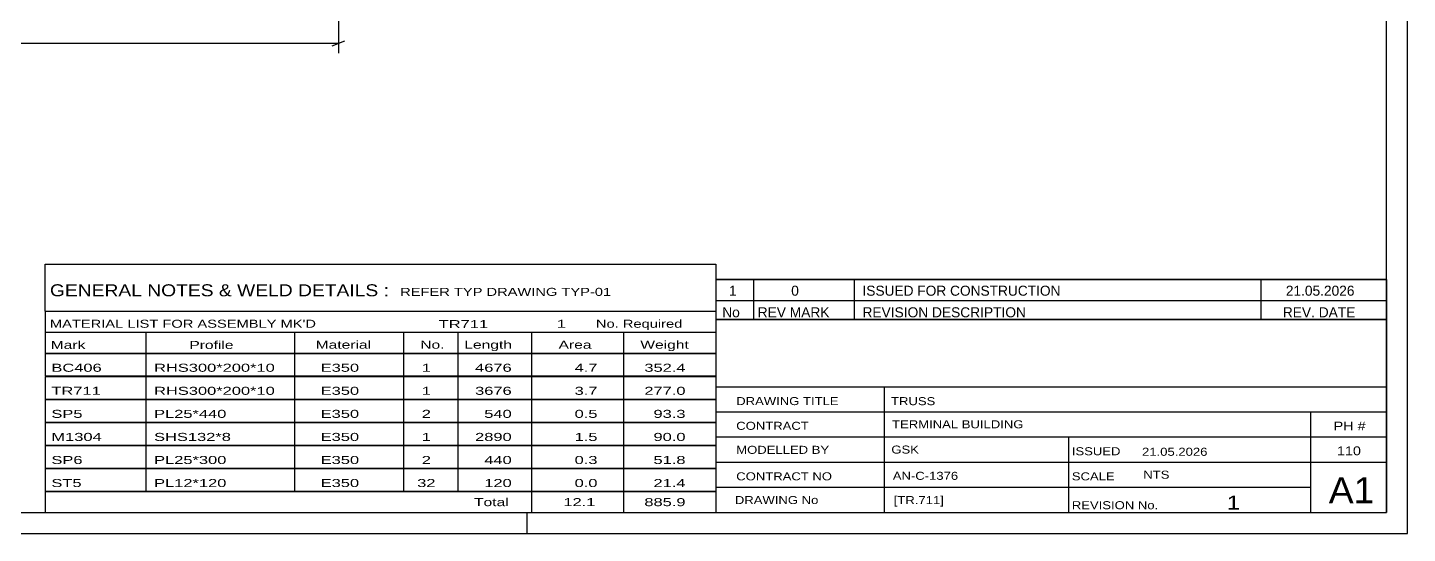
# Model space of a CAD drawing. Header units: millimetres. Extents: x 0 to 841, y 0 to 594.
# Drawn here: x 511.8 to 841, y 0 to 120.7 of the extents above; entities that cross this region are included whole.
import ezdxf

# ---------------------------------------------------------------- set-up
doc = ezdxf.new("R2010")
doc.units = ezdxf.units.MM
doc.styles.add('Arial Narrow', font='ARIALN.TTF', dxfattribs={"height": 0.2})

# ---------------------------------------------------------------- blocks, each defined once
blk = doc.blocks.new('Unknown-122567297-1134')
at = {"color": 5, "linetype": 'Continuous'}
for p, q in [((841, 0), (841, 594)), ((836, 5), (836, 589)), ((5, 5), (836, 5)), ((631, 0), (631, 5)), ((0, 0), (841, 0))]:
    blk.add_line(p, q, dxfattribs=at)
blk = doc.blocks.new('StraightDimension-122567297-2870 - 2611')
at = {"color": 7, "linetype": 'Continuous'}
for p, q in [((586, 156.53), (586, 114.53)), ((141.4, 116.93), (586, 116.93)), ((584.5, 116.33), (587.5, 117.53))]:
    blk.add_line(p, q, dxfattribs=at)
blk = doc.blocks.new('Unknown-122567297-6180')
at = {"color": 7, "linetype": 'Continuous'}
for p, q in [((676, 51.05), (676, 5)), ((676, 51.05), (836, 51.05)), ((836, 51), (836, 5)), ((676, 35), (836, 35)), ((716.14, 35), (716.14, 5)), ((676, 29), (836, 29)), ((818, 5.05), (818, 29.05)), ((676, 23), (836, 23)), ((760.14, 23), (760.14, 5)), ((676, 17), (836, 17)), ((676, 11), (818, 11)), ((676, 5), (836, 5))]:
    blk.add_line(p, q, dxfattribs=at)
at = {"color": 7, "style": 'Arial Narrow'}
for s, height, width, p in [('DRAWING TITLE', 1.9089, 1.425378, (680.88, 30.61)), ('TRUSS', 1.909, 1.425378, (717.81, 30.59)), ('CONTRACT', 1.909, 1.425378, (680.88, 24.71)), ('TERMINAL BUILDING', 1.9089, 1.425378, (718.06, 25.07)), ('MODELLED BY', 1.9089, 1.425378, (680.88, 18.98)), ('GSK', 1.909, 1.425378, (717.88, 19.04)), ('ISSUED', 1.909, 1.425378, (760.94, 18.64)), ('21.05.2026', 1.909, 1.425378, (777.69, 18.52)), ('CONTRACT NO', 1.9089, 1.425378, (680.88, 12.66)), ('AN-C-1376', 1.909, 1.425378, (718.23, 12.78)), ('SCALE', 1.909, 1.425378, (760.94, 12.65)), ('A1', 6.204, 1.25, (822.24, 7.2)), ('DRAWING No', 1.909, 1.425378, (680.56, 7)), ('[TR.711]', 1.909, 1.425378, (718.46, 6.99)), ('REVISION No.', 1.9089, 1.425378, (760.94, 5.77)), ('1', 3.34, 1.5, (797.91, 5.68))]:
    blk.add_text(s, height=height, dxfattribs=dict(at, width=width)).set_placement(p)
at = {"color": 7, "linetype": 'Continuous', "style": 'Arial Narrow'}
for s, height, width, p in [('PH #', 2.1, 1.42538, (823.4, 24.55)), ('110', 2.1, 1.42538, (824.19, 18.65)), ('NTS', 1.909, 1.425378, (778, 13.05))]:
    blk.add_text(s, height=height, dxfattribs=dict(at, width=width)).set_placement(p)
blk = doc.blocks.new('Unknown-122567297-6181')
at = {"color": 7, "linetype": 'Continuous'}
for p, q in [((516, 64.25), (676, 64.25)), ((516, 53), (516, 64.25)), ((676, 64.25), (676, 53)), ((516, 53), (676, 53)), ((516, 53), (516, 48)), ((676, 53), (676, 48)), ((516, 48), (676, 48)), ((516, 48), (516, 43)), ((540, 48), (540, 43)), ((575.5, 48), (575.5, 43)), ((601.5, 48), (601.5, 43)), ((614.5, 48), (614.5, 43)), ((632, 48), (632, 43)), ((654, 48), (654, 43)), ((676, 48), (676, 43)), ((516, 43), (676, 43)), ((516, 42.95), (516, 37.55)), ((516, 42.95), (676, 42.95)), ((540, 43), (540, 37.5)), ((575.5, 43), (575.5, 37.5)), ((601.5, 43), (601.5, 37.5)), ((614.5, 43), (614.5, 37.5)), ((632, 43), (632, 37.5)), ((654, 43), (654, 37.5)), ((676, 42.95), (676, 37.55)), ((516, 37.55), (676, 37.55)), ((516, 37.45), (516, 32.05)), ((516, 37.45), (676, 37.45)), ((540, 37.5), (540, 32)), ((575.5, 37.5), (575.5, 32)), ((601.5, 37.5), (601.5, 32)), ((614.5, 37.5), (614.5, 32)), ((632, 37.5), (632, 32)), ((654, 37.5), (654, 32)), ((676, 37.45), (676, 32.05)), ((516, 32.05), (676, 32.05)), ((516, 31.95), (516, 26.55)), ((516, 31.95), (676, 31.95)), ((540, 32), (540, 26.5)), ((575.5, 32), (575.5, 26.5)), ((601.5, 32), (601.5, 26.5)), ((614.5, 32), (614.5, 26.5)), ((632, 32), (632, 26.5)), ((654, 32), (654, 26.5)), ((676, 31.95), (676, 26.55)), ((516, 26.55), (676, 26.55)), ((516, 26.45), (516, 21.05)), ((516, 26.45), (676, 26.45)), ((540, 26.5), (540, 21)), ((575.5, 26.5), (575.5, 21)), ((601.5, 26.5), (601.5, 21)), ((614.5, 26.5), (614.5, 21)), ((632, 26.5), (632, 21)), ((654, 26.5), (654, 21)), ((676, 26.45), (676, 21.05)), ((516, 21.05), (676, 21.05)), ((516, 20.95), (516, 15.55)), ((516, 20.95), (676, 20.95)), ((540, 21), (540, 15.5)), ((575.5, 21), (575.5, 15.5)), ((601.5, 21), (601.5, 15.5)), ((614.5, 21), (614.5, 15.5)), ((632, 21), (632, 15.5)), ((654, 21), (654, 15.5)), ((676, 20.95), (676, 15.55)), ((516, 15.55), (676, 15.55)), ((516, 15.45), (516, 10.05)), ((516, 15.45), (676, 15.45)), ((540, 15.5), (540, 10)), ((575.5, 15.5), (575.5, 10)), ((601.5, 15.5), (601.5, 10)), ((614.5, 15.5), (614.5, 10)), ((632, 15.5), (632, 10)), ((654, 15.5), (654, 10)), ((676, 15.45), (676, 10.05)), ((516, 10.05), (676, 10.05)), ((516, 10), (676, 10)), ((516, 10), (516, 5)), ((632, 10), (632, 5)), ((654, 10), (654, 5)), ((676, 10), (676, 5)), ((516, 5), (676, 5))]:
    blk.add_line(p, q, dxfattribs=at)
at = {"color": 7, "style": 'Arial Narrow'}
for s, height, width, p in [('GENERAL NOTES & WELD DETAILS :', 2.8633, 1.4, (517.15, 56.56)), ('REFER TYP DRAWING TYP-01', 1.9089, 1.6, (600.7, 56.66)), ("MATERIAL LIST FOR ASSEMBLY MK'D", 1.9089, 1.6, (517.15, 49.06)), ('TR711', 1.909, 1.794707, (609.9, 48.97)), ('1', 1.91, 1.794707, (638.08, 49.06)), ('No. Required', 1.9089, 1.6, (647.41, 49.06)), ('Mark', 1.909, 1.7, (517.34, 44)), ('Profile', 1.909, 1.7, (550.41, 44)), ('Material', 1.909, 1.7, (580.54, 44.06)), ('No.', 1.909, 1.7, (605.5, 44.06)), ('Length', 1.909, 1.7, (616, 44.06)), ('Area', 1.909, 1.7, (638.5, 44.06)), ('Weight', 1.909, 1.7, (658, 44.06))]:
    blk.add_text(s, height=height, dxfattribs=dict(at, width=width)).set_placement(p)
at = {"color": 7, "linetype": 'Continuous', "style": 'Arial Narrow'}
for s, height, width, p in [('BC406', 1.909, 1.794707, (517.5, 38.56)), ('RHS300*200*10', 1.9089, 1.794707, (542, 38.56)), ('E350', 1.909, 1.794707, (581.74, 38.56)), ('1', 1.91, 1.794707, (605.86, 38.56)), ('4676', 1.909, 1.794707, (618.58, 38.56)), ('4.7', 1.909, 1.794707, (642.32, 38.56)), ('352.4', 1.909, 1.794707, (658.96, 38.56)), ('TR711', 1.909, 1.794707, (517.5, 33.06)), ('RHS300*200*10', 1.9089, 1.794707, (542, 33.06)), ('E350', 1.909, 1.794707, (581.74, 33.06)), ('1', 1.91, 1.794707, (605.86, 33.06)), ('3676', 1.909, 1.794707, (618.58, 33.06)), ('3.7', 1.909, 1.794707, (642.32, 33.06)), ('277.0', 1.909, 1.794707, (658.96, 33.06)), ('SP5', 1.909, 1.794707, (517.5, 27.56)), ('PL25*440', 1.909, 1.794707, (542, 27.56)), ('E350', 1.909, 1.794707, (581.74, 27.56)), ('2', 1.91, 1.794707, (605.86, 27.56)), ('540', 1.909, 1.794707, (620.77, 27.56)), ('0.5', 1.909, 1.794707, (642.32, 27.56)), ('93.3', 1.909, 1.794707, (661.14, 27.56)), ('M1304', 1.909, 1.794707, (517.5, 22.06)), ('SHS132*8', 1.909, 1.794707, (542, 22.06)), ('E350', 1.909, 1.794707, (581.74, 22.06)), ('1', 1.91, 1.794707, (605.86, 22.06)), ('2890', 1.909, 1.794707, (618.58, 22.06)), ('1.5', 1.909, 1.794707, (642.32, 22.06)), ('90.0', 1.909, 1.794707, (661.14, 22.06)), ('SP6', 1.909, 1.794707, (517.5, 16.56)), ('PL25*300', 1.909, 1.794707, (542, 16.56)), ('E350', 1.909, 1.794707, (581.74, 16.56)), ('2', 1.91, 1.794707, (605.86, 16.56)), ('440', 1.909, 1.794707, (620.77, 16.56)), ('0.3', 1.909, 1.794707, (642.32, 16.56)), ('51.8', 1.909, 1.794707, (661.14, 16.56)), ('ST5', 1.909, 1.794707, (517.5, 11.06)), ('PL12*120', 1.909, 1.794707, (542, 11.06)), ('E350', 1.909, 1.794707, (581.74, 11.06)), ('32', 1.909, 1.794707, (604.76, 11.06)), ('120', 1.909, 1.794707, (620.77, 11.06)), ('0.0', 1.909, 1.794707, (642.32, 11.06)), ('21.4', 1.909, 1.794707, (661.14, 11.06)), ('Total', 1.909, 1.7, (618.33, 6.5)), ('12.1', 1.909, 1.794707, (639.64, 6.5)), ('885.9', 1.909, 1.794707, (658.96, 6.5))]:
    blk.add_text(s, height=height, dxfattribs=dict(at, width=width)).set_placement(p)
blk = doc.blocks.new('Unknown-122567297-6183')
at = {"color": 7, "linetype": 'Continuous'}
for p, q in [((676, 60.55), (836, 60.55)), ((836, 60.55), (676, 60.55)), ((676, 60.55), (676, 55.55)), ((685, 60.55), (685, 55.55)), ((709, 60.55), (709, 55.55)), ((806, 60.55), (806, 55.55)), ((836, 60.55), (836, 55.55)), ((676, 55.55), (836, 55.55)), ((676, 55.55), (676, 51.05)), ((676, 55.55), (836, 55.55)), ((685, 55.55), (685, 51.05)), ((709, 55.55), (709, 51.05)), ((806, 55.55), (806, 51.05)), ((836, 55.55), (836, 51.05)), ((836, 51.05), (676, 51.05))]:
    blk.add_line(p, q, dxfattribs=at)
at = {"color": 7, "linetype": 'Continuous', "style": 'Arial Narrow'}
for s, height, width, p in [('1', 2.39, 1.196471, (679.16, 56.7)), ('0', 2.39, 1.196471, (694, 56.7)), ('ISSUED FOR CONSTRUCTION', 2.3861, 1.196471, (711, 56.7)), ('21.05.2026', 2.386, 1.196471, (812, 56.7)), ('No', 2.386, 1.2, (677.54, 51.55)), ('REV MARK', 2.386, 1.2, (686, 51.55)), ('REVISION DESCRIPTION', 2.3861, 1.2, (711, 51.55)), ('REV. DATE', 2.386, 1.2, (811.28, 51.55))]:
    blk.add_text(s, height=height, dxfattribs=dict(at, width=width)).set_placement(p)

msp = doc.modelspace()

# ---------------------------------------------------------------- block references
for name in ['Unknown-122567297-1134', 'Unknown-122567297-6181', 'Unknown-122567297-6183', 'Unknown-122567297-6180']:
    msp.add_blockref(name, (0, 0))

# ---------------------------------------------------------------- next in the draw order: block references
msp.add_blockref('StraightDimension-122567297-2870 - 2611', (0, 0))

doc.saveas('drawing.dxf')
